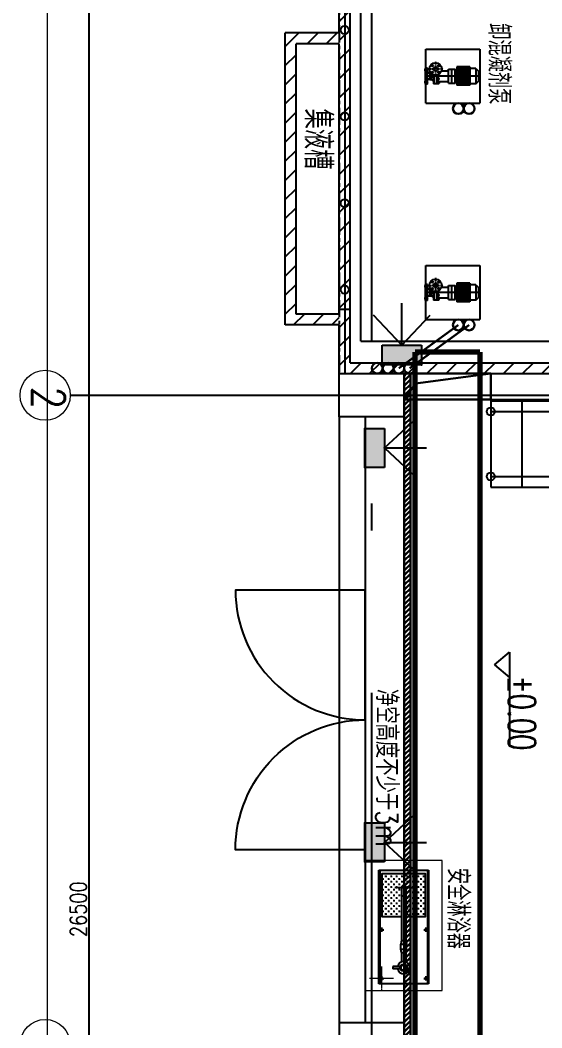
# Model space of a CAD drawing. Header units: millimetres. Extents: x -437359 to 106527, y -82378 to 117612.
# Drawn here: x -98626 to -93804, y 60552 to 69865 of the extents above; entities that cross this region are included whole.
import ezdxf
from ezdxf.enums import TextEntityAlignment as Align

# ---------------------------------------------------------------- set-up
doc = ezdxf.new("R2010")
doc.units = ezdxf.units.MM
for name, pattern in [('ACAD_ISO10W100', [18.5, 12, -3, 0.5, -3]), ('CENTER', [50.8, 31.75, -6.35, 6.35, -6.35]), ('DASH', [0.35, 0.25, -0.1]), ('DASHDOTX2', [2, 1, -0.5, 0, -0.5]), ('DASHEDX2', [38.1, 25.4, -12.7])]:
    doc.linetypes.add(name, pattern=pattern)
doc.layers.get('0').update_dxf_attribs({"color": 8})
doc.layers.get('Defpoints').update_dxf_attribs({"color": 8})
for name, color, linetype in [('-人员定位', 6, 'Continuous'), ('AXIS', 8, 'CENTER'), ('DIM_SYMB', 8, 'Continuous'), ('NEW', 8, 'Continuous'), ('x标注', 8, 'Continuous'), ('Z-编号', 8, 'Continuous'), ('ZXX', 8, 'CENTER'), ('图层1', 8, 'Continuous'), ('图层2', 8, 'ACAD_ISO10W100'), ('栏杆平台', 8, 'Continuous')]:
    doc.layers.add(name, color=color, linetype=linetype)
for name, color, linetype, lineweight in [('road_mr', 8, 'Continuous', 0), ('中心线', 8, 'ACAD_ISO10W100', 5), ('电缆通道', 8, 'Continuous', 30)]:
    doc.layers.add(name, color=color, linetype=linetype, lineweight=lineweight)
doc.styles.add('HZ', font='geditxt.shx', dxfattribs={"width": 0.8, "bigfont": 'hzfs_1.shx'})
doc.styles.add('ROMANT', font='geditxt.shx', dxfattribs={"width": 0.75, "height": 300, "bigfont": 'hzfs_1.shx'})
doc.styles.add('STYLE1', font='geditxt.shx', dxfattribs={"width": 0.7, "bigfont": 'hzfs_1.shx'})
doc.dimstyles.new('DIM50', dxfattribs={"dimscale": 50, "dimtxt": 3, "dimasz": 1.5, "dimexe": 1, "dimexo": 1, "dimgap": 0.5, "dimtad": 1, "dimdec": 0, "dimzin": 12, "dimdsep": 46, "dimtxsty": 'HZ', "dimblk": 'ARCHTICK', "dimcen": 0, "dimdle": 1, "dimclrd": 256, "dimclre": 256, "dimclrt": 256, "dimadec": 0, "dimazin": 0, "dimtfac": 0.875, "dimtdec": 0, "dimtix": 1, "dimtmove": 2, "dimatfit": 3, "dimfxl": 0, "dimtolj": 1, "dimtzin": 12, "dimarcsym": 0})

# ---------------------------------------------------------------- blocks, each defined once
blk = doc.blocks.new('7')
for p, q in [((-59, -72), (-59, 98)), ((-59, 98), (61, 98)), ((61, -72), (61, 98)), ((-116.1, 84), (-144, 56.1)), ((-144, 56.1), (-144, -30.1)), ((-116.1, -58), (-116.1, 84)), ((-116.1, 84), (-60.8, 84)), ((-60.8, -58), (-60.8, 84)), ((59, 78), (-59, 78)), ((62.9, 65), (-59, 65)), ((62.9, 52), (-59, 52)), ((62.9, 39), (-59, 39)), ((62.9, 26), (-59, 26)), ((62.9, 13), (-59, 13)), ((62.9, 0), (-59, 0)), ((62.9, 75.5), (59, 78)), ((69.9, 75.5), (62.9, 75.5)), ((62.9, -49.5), (62.9, 75.5)), ((69.9, 75.5), (69.9, -49.5)), ((69.9, 71.6), (76, 65.5)), ((76, 78.1), (76, -52.1)), ((138, 78.1), (76, 78.1)), ((107, 78.1), (107, -52.1)), ((138, 78.1), (138, -52.1)), ((231.5, 63.3), (138, 63.3)), ((222.5, 76.2), (223, 76.7)), ((222.5, 76.2), (222.5, 70.8)), ((222.5, 76.2), (225.9, 76.2)), ((222.5, 70.8), (225.9, 70.8)), ((222.5, 70.8), (223, 70.3)), ((222.5, 40.7), (223, 41.2)), ((222.5, 40.7), (225.9, 40.7)), ((222.5, 40.7), (222.5, 35.3)), ((222.5, 35.3), (223, 34.8)), ((222.5, 35.3), (225.9, 35.3)), ((223, 76.7), (225.9, 76.7)), ((225.9, 76.7), (223, 76.7)), ((223, 76.7), (223, 70.3)), ((223, 70.3), (225.9, 70.3)), ((225.9, 70.3), (223, 70.3)), ((223, 41.2), (223, 34.8)), ((225.9, 41.2), (223, 41.2)), ((223, 41.2), (225.9, 41.2)), ((225.9, 34.8), (223, 34.8)), ((223, 34.8), (225.9, 34.8)), ((225.9, 79.5), (225.9, 67.5)), ((225.9, 44), (225.9, 32)), ((231.5, 81.5), (227.1, 81.5)), ((227.1, 77.5), (231.5, 77.5)), ((227.1, 69.5), (231.5, 69.5)), ((231.5, 65.5), (227.1, 65.5)), ((231.5, 46), (227.1, 46)), ((227.1, 42), (231.5, 42)), ((227.1, 34), (231.5, 34)), ((231.5, 30), (227.1, 30)), ((231.5, 84), (231.5, -1.5)), ((231.5, 84), (269.5, 84)), ((231.5, 65.5), (231.5, 81.5)), ((231.5, 30), (231.5, 46)), ((244.5, 84), (244.5, 3.1)), ((269.5, 84), (269.5, 3.1)), ((269.5, 81.5), (269.5, 65.5)), ((269.5, 81.5), (273.9, 81.5)), ((273.9, 77.5), (269.5, 77.5)), ((273.9, 69.5), (269.5, 69.5)), ((291, 46), (269.5, 65.5)), ((269.5, 65.5), (273.9, 65.5)), ((269.5, 46), (273.9, 46)), ((269.5, 46), (269.5, 30)), ((273.9, 42), (269.5, 42)), ((273.9, 34), (269.5, 34)), ((269.5, 30), (273.9, 30)), ((275.2, 67.5), (275.2, 79.5)), ((275.2, 32), (275.2, 44)), ((291, 37.2), (291, 46)), ((331, 42.5), (291, 46)), ((307, 35.6), (291, 37.2)), ((291, 20.1), (291, 28.9)), ((307, 27.4), (291, 28.9)), ((307, 18.6), (291, 20.1)), ((307, 7.4), (291, 5.9)), ((291, 5.9), (291, -2.9)), ((307, 42.5), (331, 42.5)), ((307, 42.5), (307, -16.5)), ((331, 88), (351, 88)), ((331, 88), (331, -62)), ((351, 88), (351, -62)), ((-116.1, -58), (-144, -30.1)), ((-116.1, -58), (-60.8, -58)), ((62.9, -13), (-59, -13)), ((62.9, -26), (-59, -26)), ((62.9, -39), (-59, -39)), ((59, -52), (-59, -52)), ((-59, -72), (61, -72)), ((62.9, -49.5), (59, -52)), ((69.9, -49.5), (62.9, -49.5)), ((69.9, -45.6), (76, -39.5)), ((138, -52.1), (76, -52.1)), ((201.7, -37.3), (138, -37.3)), ((307, -1.4), (291, -2.9)), ((331, -16.5), (303.1, -18.6)), ((307, -16.5), (331, -16.5)), ((331, -62), (351, -62))]:
    blk.add_line(p, q)
at = {"color": 1, "linetype": 'DASHDOTX2', "ltscale": 3}
blk.add_line((-157.9, 13), (321.4, 13), dxfattribs=at)
at = {"color": 1, "linetype": 'DASHDOTX2', "ltscale": 0.25}
for p, q in [((-58.8, 83), (-39.1, 83)), ((-49, 73.2), (-49, 92.8)), ((41.2, 83), (60.9, 83)), ((51, 73.2), (51, 92.8)), ((-58.8, -57), (-39.1, -57)), ((-49, -47.2), (-49, -66.8)), ((41.2, -57), (60.9, -57)), ((51, -47.2), (51, -66.8))]:
    blk.add_line(p, q, dxfattribs=at)
at = {"color": 1, "linetype": 'DASHDOTX2', "ltscale": 2}
for p, q in [((257, -123), (257, 17)), ((327, -53), (187, -53))]:
    blk.add_line(p, q, dxfattribs=at)
at = {"color": 1, "linetype": 'DASHDOTX2', "ltscale": 0.5}
for p, q in [((321, 68), (361, 68)), ((321, -42), (361, -42))]:
    blk.add_line(p, q, dxfattribs=at)
blk.add_lwpolyline([(-49, 83), (51, 83), (51, -57), (-49, -57)], close=True)
at = {"color": 4, "linetype": 'DASHEDX2'}
for centre in [(-49, 83), (51, 83), (-49, -57), (51, -57)]:
    blk.add_circle(centre, 6.98, dxfattribs=at)
for centre, radius in [((257, -53), 57.5), ((227, -22.9), 7), ((227, -83.1), 7), ((257, -53), 19), ((287.1, -22.9), 7), ((287.1, -83.1), 7)]:
    blk.add_circle(centre, radius)
for centre, radius, start, end in [((228.1, 79.5), 2.21, 114.81756, 245.18244), ((232.7, 73.5), 6.82, 144.27862, 215.72138), ((228.1, 67.5), 2.21, 114.81756, 245.18244), ((228.1, 44), 2.21, 114.81756, 245.18244), ((232.7, 38), 6.82, 144.27862, 215.72138), ((228.1, 32), 2.21, 114.81756, 245.18244), ((273, 79.5), 2.21, 294.81756, 65.18244), ((268.4, 73.5), 6.82, 324.27862, 35.72138), ((273, 67.5), 2.21, 294.81756, 65.18244), ((273, 44), 2.21, 294.81756, 65.18244), ((268.4, 38), 6.82, 324.27862, 35.72138), ((273, 32), 2.21, 294.81756, 65.18244)]:
    blk.add_arc(centre, radius, start, end)
blk = doc.blocks.new('_ArchTick')
at = {"color": 0, "linetype": 'ByBlock', "const_width": 0.4}
blk.add_lwpolyline([(-0.5, -0.5), (0.5, 0.5)], dxfattribs=at)
blk = doc.blocks.new('*D466')
at = {"lineweight": -2, "transparency": 16777216}
for p, q in [((-97291.9, 74897.8), (-98037.7, 74897.8)), ((-97987.7, 48347.8), (-97987.7, 74947.8)), ((-97178.1, 48397.8), (-98037.7, 48397.8))]:
    blk.add_line(p, q, dxfattribs=at)
at = {"layer": 'Defpoints', "color": 0, "transparency": 16777216}
for p in [(-97987.7, 74897.8), (-97241.9, 74897.8), (-97128.1, 48397.8)]:
    blk.add_point(p, dxfattribs=at)
at = {"lineweight": -2, "transparency": 16777216, "xscale": 75, "yscale": 75, "zscale": 75}
for p, rotation in [((-97987.7, 74897.8), 90), ((-97987.7, 48397.8), 270)]:
    blk.add_blockref('_ArchTick', p, dxfattribs=dict(at, rotation=rotation))
at = {"transparency": 16777216, "insert": (-98087.7, 61647.8), "char_height": 150, "attachment_point": 5, "rotation": 90, "style": 'HZ'}
blk.add_mtext('\\A1;26500', dxfattribs=at)
blk = doc.blocks.new('定位基站')
at = {"layer": '-人员定位', "ltscale": 0.01}
h = blk.add_hatch(color=256, dxfattribs=at)
h.dxf.hatch_style = 1
h.paths.add_polyline_path([(406524, 477798), (406524, 477617.1), (406162.1, 477617.1), (406162.1, 477798)])
at = {"layer": '-人员定位', "color": 6}
for p, q in [((406343, 477798), (406343, 478186.1)), ((406343, 477798), (406082.2, 478076.6)), ((406343, 477798), (406603.9, 478076.6)), ((406343, 477995.5), (406343, 477995.5)), ((406162.1, 477798), (406524, 477798)), ((406162.1, 477617.1), (406162.1, 477798)), ((406524, 477798), (406524, 477617.1)), ((406524, 477617.1), (406162.1, 477617.1))]:
    blk.add_line(p, q, dxfattribs=at)
for p in [(406343, 477798), (406162.1, 477617.1), (406343, 477617.1), (406524, 477617.1)]:
    blk.add_point(p, dxfattribs=at)

msp = doc.modelspace()

# ---------------------------------------------------------------- hatches: boundary and pattern name
h = msp.add_hatch()
h.set_pattern_fill('ANSI31', color=256, scale=1000, style=0)
h.set_pattern_definition([(45, (-231846.3, 582100.06), (-88.388348, 88.388348), [])])
h.paths.add_polyline_path([(-86375.7, 66697.8), (-95375.7, 66697.8), (-95375.7, 66597.8), (-95075.7, 66597.8), (-86675.7, 66597.8), (-86375.7, 66597.8)])
h.paths.add_polyline_path([(-95375.7, 66697.8), (-95575.7, 66697.8), (-95575.7, 74647.8), (-95375.7, 74647.8), (-95375.7, 74747.8), (-95675.7, 74747.8), (-95675.7, 66597.8), (-95375.7, 66597.8)])
h.paths.add_polyline_path([(-86075.7, 74747.8), (-86375.7, 74747.8), (-86375.7, 74647.8), (-86175.7, 74647.8), (-86175.7, 66697.8), (-86375.7, 66697.8), (-86375.7, 66597.8), (-86075.7, 66597.8)])
h.paths.add_polyline_path([(-86375.7, 74747.8), (-95375.7, 74747.8), (-95375.7, 74647.8), (-86375.7, 74647.8)])
h = msp.add_hatch()
h.set_pattern_fill('ANSI31', color=256, scale=1000, style=0)
h.set_pattern_definition([(45, (-231846.3, 580600.06), (-88.388348, 88.388348), [])])
h.paths.add_polyline_path([(-96175.7, 69747.8), (-96175.7, 69047.8), (-96075.7, 69047.8), (-96075.7, 69647.8), (-95675.7, 69647.8), (-95675.7, 69747.8)])
h.paths.add_polyline_path([(-96175.7, 67047.8), (-95675.7, 67047.8), (-95675.7, 67147.8), (-96075.7, 67147.8), (-96075.7, 69047.8), (-96175.7, 69047.8)])
h = msp.add_hatch()
h.set_pattern_fill('CROSS', color=256, scale=100, angle=-90, style=0)
h.set_pattern_definition([(270, (-95872.293, 105282.48), (-25, -25), [12.5, -37.5]), (180, (-95866.043, 105276.23), (-25, 25), [12.5, -37.5])])
h.paths.add_polyline_path([(-95100.1, 61847.8), (-95100.1, 61577.8), (-95280.7, 61577.8), (-95280.7, 61977.8), (-94880.7, 61977.8), (-94880.7, 61577.8), (-95061.1, 61577.8), (-95061.2, 61847.8, 1)])
at = {"layer": '电缆通道'}
h = msp.add_hatch(dxfattribs=at)
h.set_pattern_fill('ANSI31', color=256, scale=10, style=0)
h.set_pattern_definition([(45, (175781.64, 0), (-22.4506403, 22.4506403), [])])
h.paths.add_polyline_path([(-95075.7, 66597.8), (-95017.7, 66597.8), (-95017.7, 48197.8), (-95075.7, 48197.8)])

# ---------------------------------------------------------------- linework, layer by layer
for p, q in [((-95675.7, 69747.8), (-95675.7, 74747.8)), ((-95575.7, 66697.8), (-95575.7, 74647.8)), ((-95475.7, 66897.8), (-95475.7, 74547.8)), ((-95675.7, 69747.8), (-96175.7, 69747.8)), ((-96175.7, 67047.8), (-96175.7, 69747.8)), ((-95675.7, 69647.8), (-96075.7, 69647.8)), ((-96075.7, 67147.8), (-96075.7, 69647.8)), ((-95675.7, 67147.8), (-95675.7, 69647.8)), ((-94875.7, 69597.8), (-94375.7, 69597.8)), ((-94875.7, 69097.8), (-94875.7, 69597.8)), ((-94375.7, 69597.8), (-94375.7, 69097.8)), ((-94875.7, 69097.8), (-94375.7, 69097.8)), ((-94875.7, 67597.8), (-94375.7, 67597.8)), ((-94875.7, 67097.8), (-94875.7, 67597.8)), ((-94375.7, 67597.8), (-94375.7, 67097.8)), ((-95675.7, 67147.8), (-96075.7, 67147.8)), ((-94875.7, 67097.8), (-94375.7, 67097.8)), ((-95675.7, 67047.8), (-96175.7, 67047.8)), ((-95675.7, 66597.8), (-95675.7, 67047.8)), ((-95475.7, 66897.8), (-89809.9, 66897.8)), ((-95575.7, 66697.8), (-86175.7, 66697.8)), ((-95075.7, 66597.8), (-86675.7, 66597.8)), ((-95075.7, 66357.8), (-86675.7, 66357.8)), ((-95675.7, 66197.8), (-95675.7, 60597.8)), ((-95435.7, 66197.8), (-95435.7, 60597.8)), ((-95310.7, 60957.8), (-95310.7, 62007.8)), ((-95310.7, 62007.8), (-94850.7, 62007.8)), ((-95300.7, 62007.8), (-95300.7, 60957.8)), ((-94860.7, 62007.8), (-94860.7, 60957.8)), ((-94850.7, 62007.8), (-94850.7, 60957.8)), ((-95100.1, 61847.8), (-95100.1, 61357.7)), ((-95061.1, 61847.8), (-95061.1, 61357.7)), ((-95100.1, 61771.3), (-95061.2, 61771.3)), ((-95100.1, 61357.7), (-95107.9, 61326.5)), ((-95107.9, 61326.5), (-95053.4, 61326.5)), ((-95107.9, 61279.8), (-95107.9, 61326.5)), ((-95107.9, 61279.7), (-95107.9, 61320.9)), ((-95100.1, 61357.6), (-95104.7, 61339.4)), ((-95100.1, 61357.7), (-95061.2, 61357.7)), ((-95100.1, 61357.6), (-95061.2, 61357.6)), ((-95061.2, 61357.7), (-95053.4, 61326.5)), ((-95061.2, 61357.6), (-95053.4, 61326.5)), ((-95053.4, 61279.7), (-95053.4, 61326.5)), ((-95053.4, 61279.8), (-95053.4, 61326.5)), ((-95107.9, 61279.8), (-95053.4, 61279.8)), ((-95100.1, 61248.6), (-95107.9, 61279.8)), ((-95107.9, 61279.7), (-95053.4, 61279.7)), ((-95100.1, 61248.6), (-95107.9, 61279.7)), ((-95100.1, 61248.6), (-95100.1, 61161.2)), ((-95100.1, 61248.6), (-95061.2, 61248.6)), ((-95100.1, 61248.6), (-95061.2, 61248.6)), ((-95061.2, 61248.6), (-95053.4, 61279.8)), ((-95061.2, 61248.6), (-95053.4, 61279.7)), ((-95061.2, 61248.6), (-95061.2, 61161.2)), ((-95111.7, 61118.3), (-95180.3, 61118.3)), ((-95180.3, 61118.3), (-95180.3, 61097.2)), ((-95111.7, 61097.2), (-95180.3, 61097.2)), ((-94850.7, 60957.8), (-95310.7, 60957.8)), ((-95075.7, 60597.8), (-95075.7, 60197.8))]:
    msp.add_line(p, q)
at = {"lineweight": 0, "ltscale": 0.4}
for p, q in [((-94725.7, 62097.8), (-95435.7, 62097.8)), ((-94725.7, 60897.8), (-94725.7, 62097.8)), ((-95435.7, 60897.8), (-94725.7, 60897.8))]:
    msp.add_line(p, q, dxfattribs=at)
at = {"const_width": 20}
msp.add_lwpolyline([(-95575.7, 67191.9), (-95675.7, 67191.9)], dxfattribs=at)
for points in [[(-95675.7, 66597.8), (-95075.7, 66597.8), (-95075.7, 66197.8), (-95675.7, 66197.8)], [(-95675.7, 60197.8), (-95075.7, 60197.8), (-95075.7, 60597.8), (-95675.7, 60597.8)]]:
    msp.add_lwpolyline(points, close=True)
for points in [[(-95435.7, 63397.8), (-95435.7, 63397.8), (-95435.7, 64597.8), (-96635.7, 64597.8), (-96635.7, 64597.8, 0.414214)], [(-95435.7, 63397.8), (-95435.7, 63397.8), (-95435.7, 62197.8), (-96635.7, 62197.8), (-96635.7, 62197.8, -0.414214)]]:
    msp.add_lwpolyline(points, format="xyb", close=True)
msp.add_lwpolyline([(-95100.1, 61577.8), (-95280.7, 61577.8), (-95280.7, 61977.8), (-94880.7, 61977.8), (-94880.7, 61577.8), (-95061.1, 61577.8)])
for centre, radius in [((-95285.7, 61457.5), 8), ((-94875.7, 61457.5), 8), ((-95080.7, 61107.8), 32.8), ((-95080.7, 61107.8), 32.8), ((-95080.7, 61107.8), 23.9), ((-95080.7, 61107.8), 23.9), ((-95285.7, 61007.8), 8), ((-94875.7, 61007.8), 8)]:
    msp.add_circle(centre, radius)
for centre, radius, start, end in [((-95080.7, 61847.8), 19.4, 0, 180), ((-95080.7, 61107.8), 56.8, 190.69091, 169.30909), ((-95080.7, 61107.8), 56.8, 190.69091, 169.30909)]:
    msp.add_arc(centre, radius, start, end)
at = {"layer": 'AXIS', "linetype": 'CENTER', "ltscale": 0.25}
msp.add_line((-95163.5, 61847.8), (-94997.8, 61847.8), dxfattribs=at)
at = {"layer": 'AXIS', "linetype": 'CENTER', "lineweight": 0, "ltscale": 0.4}
for p, q in [((-95285.7, 61117.8), (-95285.7, 60897.8)), ((-95175.7, 61007.8), (-95395.7, 61007.8))]:
    msp.add_line(p, q, dxfattribs=at)
at = {"layer": 'DIM_SYMB'}
for p, q in [((-94242.4, 63907.4), (-94104, 64023.7)), ((-94104, 64023.7), (-94104, 63152.1)), ((-94242.4, 63907.4), (-94104, 63791.1))]:
    msp.add_line(p, q, dxfattribs=at)
at = {"layer": 'road_mr'}
msp.add_lwpolyline([(-98375.7, 76947.8), (-98375.7, 4947.8)], dxfattribs=at)
at = {"layer": 'Z-编号', "lineweight": 9}
for centre in [(-98394.3, 66397.8), (-98394.3, 60397.8)]:
    msp.add_circle(centre, 231.3, dxfattribs=at)
at = {"layer": 'ZXX', "ltscale": 5}
msp.add_line((-95675.7, 74897.8), (-95675.7, 66597.8), dxfattribs=at)
at = {"layer": '中心线', "lineweight": -2, "ltscale": 500}
for p, q in [((-95375.7, 48397.8), (-95375.7, 75911.4)), ((-98163.1, 66397.8), (-86075.7, 66397.8))]:
    msp.add_line(p, q, dxfattribs=at)
at = {"layer": '图层1', "ltscale": 5}
for p, q in [((-95285.7, 61477.5), (-95285.7, 61437.5)), ((-94875.7, 61477.5), (-94875.7, 61437.5)), ((-95305.7, 61457.5), (-95265.7, 61457.5)), ((-94895.7, 61457.5), (-94855.7, 61457.5)), ((-95305.7, 61007.8), (-95265.7, 61007.8)), ((-95285.7, 61027.8), (-95285.7, 60987.8)), ((-94895.7, 61007.8), (-94855.7, 61007.8)), ((-94875.7, 61027.8), (-94875.7, 60987.8))]:
    msp.add_line(p, q, dxfattribs=at)
at = {"layer": '图层2'}
for p, q in [((-95111.8, 61118.3), (-95180.3, 61118.3)), ((-95111.8, 61097.2), (-95180.3, 61097.2))]:
    msp.add_line(p, q, dxfattribs=at)
at = {"layer": '栏杆平台'}
for p, q in [((-95625.7, 73285.3), (-95625.7, 66597.8)), ((-94275.8, 66347.8), (-87808.5, 66347.8)), ((-94275.8, 66347.8), (-94275.8, 65547.8)), ((-93989.8, 66347.8), (-93989.8, 65547.8)), ((-94275.8, 66247.8), (-87908.5, 66247.8)), ((-94275.8, 65647.8), (-91091.4, 65647.8)), ((-94275.8, 65547.8), (-91191.4, 65547.8))]:
    msp.add_line(p, q, dxfattribs=at)
for centre in [(-95625.7, 69774), (-95625.7, 68974), (-95625.7, 68174), (-95625.7, 67374), (-94275.8, 66247.8), (-94275.8, 65647.8)]:
    msp.add_circle(centre, 37.5, dxfattribs=at)
at = {"layer": '电缆通道'}
for p, q in [((-95075.7, 66597.8), (-95075.7, 48197.8)), ((-95017.7, 66597.8), (-95017.7, 48197.8)), ((-94971.8, 66505.8), (-94275.7, 66597.8)), ((-95075.7, 66357.8), (-94971.8, 66505.8))]:
    msp.add_line(p, q, dxfattribs=at)
at = {"layer": '电缆通道', "linetype": 'DASH', "ltscale": 500, "const_width": 20}
for points in [[(-95125.8, 66647.8), (-94575.7, 67047.8)], [(-95025.8, 66647.8), (-94475.7, 67047.8)]]:
    msp.add_lwpolyline(points, dxfattribs=at)
at = {"layer": '电缆通道', "const_width": 50}
for points in [[(-94975.7, 48197.8), (-94975.7, 66797.8)], [(-94975.7, 66797.8), (-94375.7, 66797.8)], [(-94375.7, 48197.8), (-94375.7, 66797.8)]]:
    msp.add_lwpolyline(points, dxfattribs=at)
at = {"layer": '电缆通道'}
for points in [[(-95075.7, 66597.8), (-94275.7, 66597.8), (-94275.7, 66357.8), (-95075.7, 66357.8)], [(-95075.7, 66597.8), (-95017.7, 66597.8), (-95017.7, 48197.8), (-95075.7, 48197.8)]]:
    msp.add_lwpolyline(points, close=True, dxfattribs=at)
for centre in [(-94575.7, 69047.8), (-94475.7, 69047.8), (-94575.7, 67047.8), (-94475.7, 67047.8), (-95325.5, 66647.8), (-95225.5, 66647.8), (-95125.8, 66647.8), (-95025.8, 66647.8)]:
    msp.add_circle(centre, 50, dxfattribs=at)

# ---------------------------------------------------------------- block references
at = {"layer": '-人员定位'}
msp.add_blockref('定位基站', (-501441.2, -410937.2), dxfattribs=at)
at = {"layer": '-人员定位', "rotation": 270}
for p in [(-573055.7, 472253.9), (-573055.7, 468608.8)]:
    msp.add_blockref('定位基站', p, dxfattribs=at)
at = {"rotation": 180}
for p in [(-94529.2, 69360.8, 0), (-94529.2, 67360.8, 0)]:
    msp.add_blockref('7', p, dxfattribs=at)

# ---------------------------------------------------------------- texts
at = {"style": 'STYLE1'}
for s, height, width, p in [('卸混凝剂泵', 200, 0.75, (-94298.3, 69837.1, 0)), ('%%P0.00', 250, 0.7, (-94113.5, 63806)), ('安全淋浴器', 200, 0.75, (-94676.4, 62030.4))]:
    msp.add_text(s, height=height, rotation=270, dxfattribs=dict(at, width=width)).set_placement(p)
at = {"layer": 'NEW', "style": 'HZ', "width": 0.8}
msp.add_text('净空高度不少于3m', height=200, rotation=270, dxfattribs=at).set_placement((-95336.9, 63683.7))
at = {"layer": 'x标注', "ltscale": 0.5, "style": 'STYLE1', "width": 0.75}
msp.add_text('集液槽', height=250, rotation=270, dxfattribs=at).set_placement((-95997.7, 69047.8))
at = {"layer": 'Z-编号', "lineweight": 9, "style": 'ROMANT', "width": 0.8}
msp.add_attdef('2', text='', height=300, rotation=270, dxfattribs=at).set_placement((-98364.1, 66374.4), align=Align.MIDDLE)

# ---------------------------------------------------------------- dimensions: what is measured, and where the dimension line sits
dim = msp.add_linear_dim(base=(-97987.7, 74897.8), p1=(-97128.1, 48397.8), p2=(-97241.9, 74897.8), angle=270, dimstyle='DIM50')
dim.commit()
dim.dimension.update_dxf_attribs({"geometry": '*D466', "text_midpoint": (-98087.7, 61647.8)})

doc.saveas('drawing.dxf')
